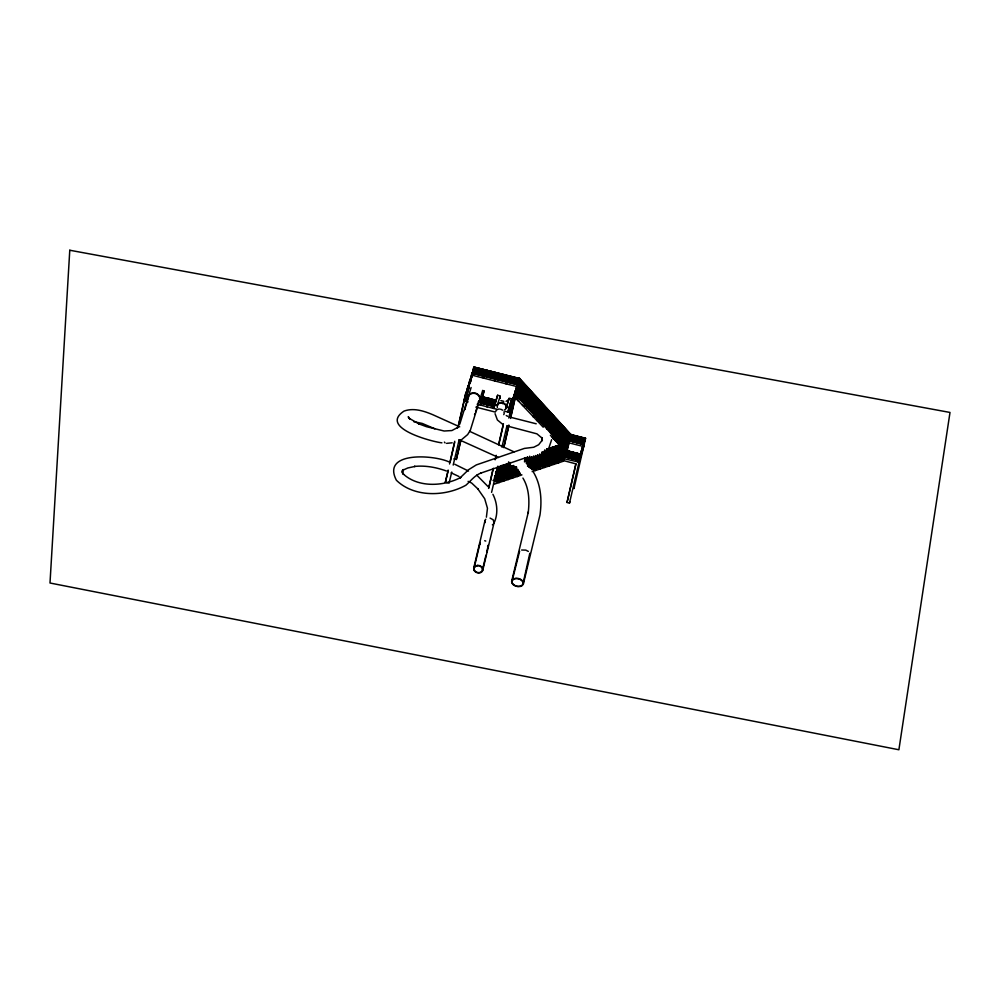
<?xml version="1.0" encoding="UTF-8"?>
<svg xmlns="http://www.w3.org/2000/svg" width="1000" height="1000" viewBox="0 0 1000 1000"><rect width="100%" height="100%" fill="white"/><g stroke="black" fill="none" stroke-linecap="round" stroke-linejoin="round"><path stroke-width="1.5" d="M500.025 396.4L500.2 398.425M504.363 409.988A4.662 3.837 17.1 0 0 506.3 407.675L506.362 406.662A4.662 3.837 17.1 0 0 502.638 402.775A4.662 3.837 17.1 0 0 497.625 404.45L497.25 405.375A4.662 3.837 17.1 0 0 497.425 407.4M551.65 439.663L549.175 447.113M461.987 439.325L467.65 434.575L470.375 430.15L480.075 398.7A6.025 4.95 17.1 0 0 475.188 393.062A6.025 4.95 17.1 0 0 468.488 395.863L468.212 397.125A6.025 4.95 17.1 0 0 468.35 398.45M451.763 472.038L449.062 483.137L445.375 482.2L448.162 470.075M449.55 464L454.75 441.262M458.225 426.1L465.863 392.75L466.587 392.562M448.088 471.1L445.375 482.2M450.15 462.075L454.637 442.5M458.425 425.95L463.938 401.863L472.663 373.363M468.088 401.925L464.113 400.538L465.975 392.413M464.8 398.925L466.5 391.812M465.213 397.575L468 385.8L468.625 385.962M464.613 401.037L468.212 386.225M466.838 392.312L469.938 379.538L470.55 379.7M465.062 401.15L469.025 386.987L467.837 392.175M469.775 381.163L466.65 394.438L466.037 394.275L464.113 400.538M468.475 386.962L470.65 378.35M471.863 373.275L472.475 373.438L471.863 373.275L468.575 388.175L467.962 388.013L466.15 393.938L466.763 394.087M470.2 381.35L472.362 372.775M470.9 379.663L473.8 367.013L519.7 378.5L570.875 434.525L585.6 438.275L573.95 488.612L574.375 487.238M468.688 387.825L468.075 387.675L469.9 381.75L470.513 381.912L473.95 367.6M472.625 373.525L474.1 367.088L466.238 392.663M472.55 375.3L474.412 367.175M475.3 367.388L473.913 373.488L473.025 373.263M475.513 367.438L474.113 373.537L474.725 373.7L476.125 367.6M453.2 465.075L459 440.425M476.325 367.65L474.925 373.75L475.538 373.9L476.938 367.812M453.9 458.837L456.35 459.462L460.838 439.888M477.15 367.863L475.75 373.963L476.362 374.113L477.762 368.013M460.788 440.838L456.35 459.462M477.962 368.062L476.562 374.162L477.175 374.325L478.575 368.225M478.775 368.275L477.388 374.375L478 374.525L479.387 368.438M479.6 368.488L478.2 374.588L478.812 374.738L480.213 368.638M480.412 368.688L479.025 374.787L479.637 374.95L481.025 368.85M481.238 368.9L479.837 375L480.45 375.15L481.85 369.05M482.05 369.113L480.65 375.2L481.275 375.363L482.663 369.263M482.875 369.312L481.475 375.412L482.088 375.575L483.488 369.475M483.688 369.525L482.287 375.625L482.9 375.775L484.3 369.675M484.5 369.725L483.113 375.825L483.725 375.988M483.237 378.025L485.1 369.888M483.862 378.175L485.712 370.05M486 370.112L484.338 376.138M486.2 370.163L485.213 376.362L486.613 370.262M486.825 370.325L485.838 376.525L487.225 370.425M487.438 370.475L486.45 376.675L487.837 370.575M480.163 404.988L484.137 390.712L481.35 401.15M488.05 370.625L487.062 376.838L488.45 370.737M477.137 404.225L480.662 405.125L482.625 396.65L483.25 396.8L481.275 405.275L496.688 409.2M488.663 370.788L487.675 376.987L489.062 370.887M489.275 370.938L488.288 377.15L489.688 371.05M482.375 403.4L483.762 397.3L482.625 396.65M482.575 403.45L483.975 397.35L484.588 397.512L483.188 403.6M489.888 371.1L488.9 377.3L490.3 371.2M490.5 371.25L489.513 377.463L490.913 371.362M483.387 403.663L484.787 397.562L485.4 397.713L484 403.812M491.112 371.413L490.125 377.612L491.525 371.512M484.212 403.862L485.613 397.762L486.225 397.925L484.825 404.025M491.725 371.562L490.737 377.775L492.137 371.675M485.025 404.075L486.425 397.975L487.038 398.125L485.637 404.225M492.337 371.725L491.35 377.925L492.75 371.825M492.95 371.875L491.962 378.075L493.363 371.987M485.85 404.275L487.238 398.188L487.85 398.338L486.463 404.438M493.562 372.038L492.575 378.237L493.975 372.137M486.662 404.487L488.062 398.387L489.725 398.812L488.338 404.913M494.175 372.188L493.188 378.387L494.588 372.3M486.625 406.637L488.587 398.162L489.212 398.312L487.238 406.788M494.8 372.35L493.812 378.55L495.2 372.45M495.412 372.5L494.425 378.7L495.812 372.612M488.537 404.963L489.938 398.862L490.55 399.025L489.15 405.125M496.025 372.663L495.037 378.862M494.55 380.9L496.413 372.762M489.35 405.175L490.75 399.075L491.362 399.225L489.963 405.325M495.163 381.05L497.025 372.925M497.312 372.987L495.913 379.087L496.525 379.237L497.925 373.137M490.175 405.375L491.562 399.288L492.188 399.438L490.788 405.538M498.125 373.2L496.737 379.288L497.35 379.45L498.738 373.35M490.988 405.588L492.388 399.487L493 399.65L491.6 405.75M498.95 373.4L497.55 379.5L498.162 379.663L499.562 373.562M491.812 405.8L493.2 399.7L493.812 399.85L492.425 405.95M499.762 373.612L498.375 379.712L498.988 379.862L500.375 373.762M492.625 406L494.025 399.913L495.175 399.837L494.45 400.025M492.587 408.15L494.55 399.675M500.588 373.812L499.188 379.913L499.8 380.075L501.2 373.975M493.2 408.312L495.175 399.837M501.4 374.025L500 380.125L500.625 380.275L502.013 374.188M494.837 404.25L493.862 408.475L497.6 395.262L500.213 395.925L497.438 404.913L494.837 404.25L497.6 395.262M502.225 374.237L501.238 380.438L502.625 374.338M502.837 374.387L501.85 380.588L503.237 374.5M503.45 374.55L502.463 380.75L503.862 374.65M504.062 374.7L503.075 380.9L504.475 374.8M504.675 374.862L503.688 381.062L505.087 374.963M505.288 375.012L504.3 381.213L505.7 375.112M505.9 375.175L504.913 381.375L506.312 375.275M506.512 375.325L505.525 381.525L506.925 375.425M507.125 375.487L505.737 381.575L506.35 381.737M505.863 383.775L507.725 375.637M506.475 383.925L508.338 375.8M508.625 375.863L506.962 381.887M508.825 375.913L507.837 382.113L509.237 376.012M509.438 376.075L508.45 382.275L509.85 376.175M510.05 376.225L509.062 382.425L510.462 376.325M510.662 376.388L509.675 382.587L511.075 376.488M511.287 376.538L510.3 382.738L511.688 376.637M511.9 376.7L510.913 382.9L512.3 376.8M512.513 376.85L511.525 383.05L512.913 376.95M513.125 377L512.137 383.212L513.538 377.113M513.737 377.163L512.75 383.363L514.15 377.262M488.587 488.4L493.075 468.837M495.138 459.812L496.175 455.288M498.587 444.762L503.413 423.688M488.888 487.837L493.363 468.275M495.438 459.25L496.125 456.238M498.875 444.2L503.363 424.625M514.35 377.312L513.362 383.525L514.763 377.425M514.963 377.475L513.975 383.675L515.375 377.575M515.575 377.625L514.587 383.837L515.988 377.738M508.938 407.837L507.962 412.062L511.7 398.85L509.1 398.188L506.325 407.175L508.938 407.837L511.7 398.85M516.188 377.788L515.2 383.988L516.6 377.887M516.8 377.938L515.812 384.15L517.212 378.05M505.15 411.35L509.25 412.388L511.213 403.913L511.825 404.062L511.213 403.913M494.338 478.575L495 475.712M511.725 403.35L510.05 410.425L515.638 392.25M517.413 378.1L516.425 384.3L517.825 378.2M494.575 478.488L495.225 475.637M510.375 409.338L513.25 397.3L513.862 397.463L513.25 397.3M491.587 492.35L497.738 466.2M501.925 447.175L507.038 425.562M508.762 418.038L513.45 397.725M512.087 403.825L515.175 391.037L515.788 391.2L515.175 391.037M518.025 378.25L517.038 384.45L518.438 378.363M515.075 392.5L511.9 405.938L511.287 405.775L512 405.588M497.325 470.875L498.3 466.6M513.787 398.25L516.862 385.562L518.413 387.25L517.038 393.275L516 392.137M498.537 466.525L497.55 470.8L499.425 470.175L500.412 465.9M516.725 387.163L513.825 399.675L513.212 399.513L513.925 399.325M518.65 378.413L517.65 384.613M515.425 392.912L517.075 385.988L511.488 404.162M503.7 447.6L508.875 425.025M510.6 417.5L515.425 396.438M503.988 447.05L508.812 425.975M510.538 418.45L515.363 397.375M518.8 385.288L519.7 378.5L517.688 387.15M518.975 385.475L520.35 379.475L519.487 386.037M500.637 465.825L499.663 470.1L501.075 469.637L502.05 465.363M519.663 386.225L521.038 380.238L520.188 386.8M502.287 465.275L501.3 469.562L503.175 468.938L504.15 464.663M520.363 386.987L521.737 380.988L520.875 387.55M521.05 387.738L522.425 381.75L521.575 388.312M519.487 398.237L520.363 395.337M521.737 388.5L523.112 382.512L522.263 389.062M504.387 464.588L503.413 468.862L505.288 468.237L506.262 463.963M522.438 389.25L523.812 383.263L522.95 389.825M523.125 390.012L524.5 384.025L523.65 390.575M506.5 463.888L505.513 468.162L507.388 467.537L508.7 461.838M523.825 390.763L525.188 384.775L524.338 391.325M503.663 481.05L504.275 478.413L508.25 479.425L508.825 476.9L512.762 477.9L513.337 475.412L517.325 476.425L517.9 473.9L521.9 474.913L494.562 484.05M524.513 391.525L525.887 385.538L525.037 392.088M508.6 463.188L507.625 467.463L509.5 466.838L510.475 462.562M525.212 392.275L526.575 386.3L525.725 392.837M525.9 393.025L527.263 387.05L526.413 393.6M510.387 463.913L509.738 466.763L511.613 466.138M526.587 393.787L527.962 387.812L527.112 394.35M527.288 394.538L528.65 388.575L527.8 395.112M527.975 395.3L529.338 389.325L528.5 395.863M528.675 396.05L530.037 390.087L529.188 396.613M529.362 396.812L530.725 390.838L529.875 397.375M530.05 397.562L531.425 391.6L530.575 398.125M530.75 398.312L532.112 392.362L531.263 398.888M515.25 467.6L513.925 473.4L515.325 472.938L516.65 467.137M531.438 399.075L532.8 393.113L531.962 399.637M532.137 399.825L533.5 393.875L532.65 400.4M516.55 468.5L515.562 472.863L516.962 472.4L517.625 469.487M532.825 400.588L534.188 394.637L533.35 401.15M517.863 469.412L517.2 472.312L518.6 471.85M533.513 401.337L534.875 395.387L534.038 401.912M534.212 402.1L535.575 396.15L534.725 402.663M534.9 402.85L536.263 396.9L535.425 403.413M535.55 403.562L536.912 397.612L536.075 404.125M533.212 416.887L533.925 413.888M536.25 404.312L537.6 398.375L536.763 404.888M536.938 405.075L538.3 399.137L537.45 405.637M524.575 460.525L525.237 457.675M524.487 461.875L525.462 457.6M537.625 405.825L538.987 399.888L538.15 406.388M538.325 406.587L539.675 400.65L538.837 407.15M526.362 461.25L527.337 456.975M527.575 456.9L526.587 461.175L528.462 460.55L529.125 457.7M539.012 407.337L540.375 401.4L539.538 407.9M538.138 414.862L536.7 420.213L540.6 421.2L541.438 418.475M539.712 408.088L541.062 402.163L540.225 408.663M540.4 408.85L541.763 402.925L540.925 409.412M529.675 456.2L528.7 460.475L530.575 459.862L531.225 457.013M527.525 466.188L528.2 463.263L526.737 463.75M527.762 466.112L528.438 463.188L529.837 462.713L528.837 467.113M541.087 409.6L542.45 403.675L541.613 410.175M541.788 410.363L543.138 404.438L542.3 410.925M529.062 467.025L530.075 462.638L531.475 462.163L530.138 468.025M531.462 456.925L530.812 459.775L532.688 459.162L533.337 456.312M542.475 411.112L543.837 405.2L544.4 405.812L543.038 411.725M543.212 411.912L544.562 406L543.737 412.488M533.575 456.225L532.913 459.087L534.788 458.462L535.438 455.613M543.9 412.675L545.262 406.763L544.425 413.237M544.6 413.425L545.95 407.512L545.112 414M535.675 455.538L535.025 458.387L536.9 457.762L537.55 454.913M545.288 414.188L546.65 408.275L545.812 414.75M545.988 414.938L547.337 409.025L546.5 415.513M546.675 415.7L548.025 409.787L547.2 416.262M537.788 454.837L537.137 457.688L539 457.062L539.663 454.212M547.362 416.45L548.725 410.55L547.888 417.013M548.062 417.212L549.412 411.3L548.575 417.775M539.888 454.137L539.237 456.987L541.112 456.362L542.087 452.088M548.75 417.962L550.1 412.062L549.275 418.525M549.45 418.713L550.8 412.825L549.963 419.288M542.325 452.013L541.35 456.287L543.225 455.662L544.2 451.388M550.138 419.475L551.487 413.575L550.662 420.037M550.837 420.225L552.175 414.338L552.875 415.087L551.525 420.988M540.212 468.963L540.825 466.3L544.85 467.325L546.325 461.875M544.763 449.888L543.45 455.588L545.325 454.975L546.638 449.263M551.7 421.175L553.05 415.288L554 416.325L552.65 422.212M552.825 422.4L554.175 416.512L555.212 417.65L553.862 423.537M554.038 423.725L555.388 417.837L556.425 418.975L555.075 424.85M555.25 425.05L556.587 419.162L557.625 420.3L556.287 426.175M556.462 426.362L557.8 420.487L558.8 421.587L557.45 427.45M557.625 427.638L558.975 421.775L560.013 422.912L558.663 428.775M549.425 465.913L550.037 463.25L554.062 464.275L554.65 461.725L558.688 462.75L559.275 460.188L563.312 461.213L563.888 458.663L531.725 469.312L535.65 470.363L536.237 467.825L540.25 468.837M555.875 437.938L555.275 440.5M558.837 428.963L560.188 423.1L561.225 424.237L559.875 430.1M560.05 430.288L561.4 424.425L562.263 425.375L560.913 431.225M558.212 443.225L559.55 438.312M561.087 431.425L562.438 425.562L563.475 426.7L562.125 432.55M562.3 432.738L563.638 426.887L564.688 428.025L563.337 433.875M560.037 445.075L546.788 449.012M563.513 434.062L564.85 428.212L565.887 429.35L564.55 435.2M561.075 446.188L560.2 450.037L558.325 450.662L559.862 444.888M561.25 446.375L560.438 449.963L562.075 449.425L562.475 447.675M564.725 435.387L566.062 429.538L567.1 430.675L565.763 436.525M562.65 447.863L562.3 449.338L563.625 448.913M565.938 436.712L567.275 430.863L568.312 432L566.975 437.837M567.15 438.025L568.488 432.188L569.525 433.325L568.188 439.162M568.362 439.35L569.7 433.512L571.862 434.963L570.462 441.062M563.587 449.4L567.4 450.037L566.038 450.225L564.075 458.7L531.613 469.462L532.537 466.438M578.9 462.1L564.688 458.862L568.65 441.75L569.263 441.9L568.65 441.75M567.3 450.375L570.825 434.7M570.662 441.112L572.062 435.012L572.675 435.163L571.275 441.262M571.487 441.312L572.875 435.225L573.488 435.375L572.1 441.475M572.3 441.525L573.7 435.425L574.312 435.588L572.913 441.688M573.112 441.737L574.513 435.637L575.125 435.788L573.737 441.887M573.938 441.938L575.337 435.838L575.95 436L574.55 442.1M574.75 442.15L576.15 436.05L576.763 436.213L575.363 442.3M575.575 442.362L576.975 436.262L577.587 436.413L576.188 442.512M576.388 442.562L577.788 436.463L578.4 436.625L577 442.725M577.212 442.775L578.6 436.675L579.212 436.825L577.825 442.925M578.025 442.987L579.425 436.887L580.037 437.038L578.638 443.137M578.85 443.188L580.237 437.088L580.85 437.25L579.462 443.35M579.663 443.4L581.062 437.3L581.675 437.45L580.275 443.55M569.938 501.613L569.487 503.1L567.025 502.475L575.875 463.85L564.475 460.838L532.175 471.613M580.475 443.6L581.875 437.512L582.487 437.663L581.1 443.762M575.988 463.85L567.025 502.475M581.3 443.812L582.7 437.713L583.312 437.875L581.912 443.975M582.112 444.025L583.513 437.925L584.125 438.075L582.725 444.175M578.175 462.287L580.15 453.812L580.763 453.975M580.662 453.263L578.975 460.325L583.8 444.637M579.3 459.237L581.512 450.5M582.938 444.225L584.325 438.125L585.6 438.275M569.487 503.1L582.362 447.75M581 453.738L583.1 445.337M581.812 451.087L584.925 438.288M582.675 448.312L584.812 439.8M583.513 445.55L585.237 438.363M519.7 378.5L517.788 386.8L471.938 375.15L470.513 381.912M473.663 568.325L484.925 520.887M474.025 568.4L479.988 543.312M482.45 569.975L485.95 555.225M486.65 552.275L488.4 544.9M482.812 570.037L494.05 522.712L493.137 519.763L490.062 518.088M511.788 580.737L528.375 511.887L528.2 512.938C529.587 501.112 529.288 488.537 522.925 478.062M512.15 580.85L519.612 551.213M522.925 584.075A5.637 3.8 13.5 0 0 516 578.562A5.637 3.8 13.5 0 0 513.7 584.763A5.637 3.8 13.5 0 0 522.925 584.075L529.812 553.3M523.3 584.188A6.025 4.062 13.5 0 0 515.9 578.288A6.025 4.062 13.5 0 0 513.438 584.913A6.025 4.062 13.5 0 0 523.3 584.188L539.975 515C542.038 500.487 541.125 485.037 533.45 472.188M486.388 517.188L487.463 508.25L484.7 498.738L477.638 488.6L478.125 489.137L471.662 483.05L468.088 481.362M465.462 399.875L467.438 393.462M459.775 424.15L468.488 395.863M471.112 387.512L468.35 396.5L466.25 395.962M468.512 397.388L464.712 409.712A5.55 4.562 17.1 0 1 465.325 408.675M475.562 412.125L478.938 401.175M482.713 390.35L479.938 399.338L481.375 399.7M480.662 405.125L481.275 405.275M502.887 403.85L503.688 401.287L500.863 400.575M506.3 407.675L509.062 398.688M519.038 378.512L514.825 397.212L543.237 427.212M509.25 412.388L509.963 412.2M509.862 412.537L515.625 393.85L514.9 394.038L566.475 450.262L566.712 449.487M509.8 413.525L514.925 396.9L518.737 401.4M515.688 394.412L516.45 391.912M494.875 481.325L495.725 478.575M496.062 478.525L495.138 481.538L520.163 473.25M499.688 480.037L500.613 477.013M522.5 405.412L526.9 406.2M499.113 482.55L500.487 478.088M504.237 478.525L505.163 475.513M504.137 479.475L505.037 476.575M526.675 407.663L527.513 404.938M508.8 477.013L509.725 474M508.212 479.538L509.588 475.075M530.462 410.1L531.3 407.375M513.212 476.45L514.237 472.512M533.725 415.213L534.562 412.488M517.875 474.012L518.8 470.988M517.288 476.538L518.663 472.075M536.613 420.525L537.962 416.125M540.438 422.388L541.275 419.663M543.812 424.725L544.65 421.987M543.663 425.85L544.5 423.125M546.812 429.212L547.65 426.488M536.2 467.938L537.125 464.925M535.612 470.475L537 466.012M549.875 432.5L550.712 429.775M540.8 466.413L541.725 463.4M552.975 434.75L553.812 432.025M552.35 437.375L564.987 450.475L526.613 462.775M552.875 435.7L553.713 432.975M544.812 467.438L546.188 462.962M555.788 438.825L556.625 436.1M550 463.363L550.938 460.35M550.35 462.9L551.237 459.988M558.112 443.537L559.513 439M554.612 461.838L555.55 458.812M554.025 464.387L555.413 459.913M561.475 444.062L562.337 441.238M561.413 444.787L562.288 441.975M559.237 460.3L560.163 457.287M559.575 459.837L560.475 456.938M564.125 447.675L564.987 444.862M564.562 456.625L563.15 457.088L564.525 451.087L566.038 450.225M563.862 458.775L564.75 455.863M563.75 459.762L564.65 456.863M566.55 450.725L571.438 434.862M580.413 454.062L585.288 438.2M583.062 446.425L583.737 446.4L578.787 462.987M493.8 523.462C498.375 514.312 497.463 503.288 492.912 494.312M508.688 399.625L506.062 401.362M457.325 427.987L458.288 427.137L451.875 430.55L444.125 431.012L426.413 426.662L418.512 423.738L419.263 424.1L409.025 418.212L410.025 419.188L408.225 416.675L408.975 418M525.775 457.738L480.65 473.15L481.337 472.9C474.913 475.112 470.812 480.887 465.925 485.2C445.387 496.712 414.012 497.612 396.375 480.238C380.988 450.525 435.8 455.025 449.637 462.225M495.925 473.888L514.9 467.525M526.575 463.612L565.988 450.4M495.562 474.2L496.962 473.738L495.65 479.45L494.25 479.925M511.838 466.062L513.713 465.45M495.825 471.562L513.6 465.675M525.45 461.75L563.95 449L559.913 444.675M495.5 473.088L514.75 466.712M495.588 473.475L516.025 466.7M526.312 463.288L566.788 449.875L515.625 393.85L522.013 400.85M493.05 480.513L519.3 471.812M530.975 467.95L564.513 456.838M520.025 473.188L495.175 481.425L499.15 482.438L499.725 479.925L503.7 480.938M521.613 550.025L525.8 550.112L528.325 551.4M452.163 442.8L446.625 443.363M413.688 421.65L422.175 423.413L434.85 428.787M441.912 442.837C432.287 441.8 378.488 427.863 404.05 411.087C413.562 407.612 423.837 410.925 432.75 414.688L459.712 426.85M472.987 373.438L506.3 381.9M506.925 382.062L517.612 384.775M518.837 401.087L514.925 396.9M483.188 396.975L488.537 398.338M489.15 398.488L494.5 399.85M481.75 403.237L493.025 406.287M533.312 416.575L537.3 417.587M475.875 407.125L495.112 412.025M509.8 417.075L536.213 423.787M570.05 440.95L583.513 444.55M507.312 426.037L536.938 433.85L542.263 438.3L541.75 437.562L542.013 440.75L542.388 439.975L538.663 444.738L533.75 447.25L524.388 448.413L476.312 464.913L468.575 469.712L460.05 477.912L460.812 477.45C443.062 486.725 417.525 487.713 402.812 473.55L403.488 474.312L402.262 470.588L402.212 472.75L403.475 469.525L402.762 470.25L407.725 468L415.087 466.4L414.363 466.463C425.238 465.262 436.225 467.35 446.45 471M568.962 442.837L583.688 446.575M566.6 450.55L580.1 453.988M565.938 450.575L567.175 450.887L565.775 456.975L565.163 456.825M580.65 454.312L579.65 454.05L578.663 460.25M565.125 456.987L578.625 460.425M534.325 460.637L537 461.312M545.438 464.775L549.45 465.8M506.95 469.7L509.613 470.375M497.863 472.725L500.5 473.387M484.7 540.75L485.775 541.062M500.675 409.188L502.688 410.2M469.65 431.337L514.062 451.875M458.888 439.625L498.462 457.488M454.85 464.3L468.525 471.062M451.163 472.875L459.05 476.538M507.65 416.3L506.262 415.538M502.225 423.938L497.4 419.988L495.062 413.688M476.775 475.15L488.1 486.637M550.363 435.238L565.237 451.175M518.275 384.725L569.438 440.8M517.425 385.887L568.6 441.925M568.55 442.137L567.163 448.162M515.95 392.35L567.112 448.375M479.8 399.963A6.025 4.95 17.1 0 1 478.15 402M468.938 396.025A5.55 4.562 17.1 0 1 469.538 394.988M470.462 394.15A5.55 4.562 17.1 0 1 479.012 396.238M479.487 397.425A5.55 4.562 17.1 0 1 479.613 398.638M445.075 442.912A6.138 3.088 -87.9 0 1 444.412 442.1M475.15 413.5A5.55 4.562 17.1 0 1 474.538 414.538M497.55 405.45A4.363 3.588 17.1 0 1 503.125 403.188A4.363 3.588 17.1 0 1 505.65 408.475M493.212 524.237A4.662 3.312 16.3 0 1 492.388 524.763M485.325 522.55A4.662 3.312 16.3 0 1 485.8 519.237M495.65 411.625A4.363 3.588 17.1 0 1 499.55 409.038M503.938 411.875A4.363 3.588 17.1 0 1 503.75 414.637M473.675 569.3A4.688 3.738 13.4 0 0 480.05 572.775A4.6 3.675 13.4 0 0 482.812 569.062M477.638 565.35A4.688 3.738 13.4 0 1 482.85 568.975M473.775 569.35A4.6 3.675 13.4 0 1 477.7 565.487M474.462 570.237A4.225 3.375 13.4 0 1 476.688 565.938M474.338 570.175A4.312 3.45 13.4 0 0 479.9 572.487A4.225 3.375 13.4 0 0 482.137 568.188A4.312 3.45 13.4 0 0 476.637 565.788M488.125 545.737A4.213 3.362 13.4 0 1 487.587 546.462M479.988 544.212A4.225 3.362 13.4 0 1 480.25 542.475M69.775 250.238L50 583.013L898.888 749.762L950 412.45L69.775 250.238M519.087 378.35L517.175 386.65L519.087 378.35M497.2 473.65L495.887 479.375L497.287 478.913L498.6 473.188L497.2 473.65M498.837 473.1L497.525 478.837L498.938 478.375L500.25 472.638L498.837 473.1M518.587 387.438L517.212 393.462L518.25 394.6L519.625 388.575L518.587 387.438M500.475 472.55L499.162 478.288L500.575 477.825L501.887 472.088L500.475 472.55M519.8 388.762L518.425 394.787L519.462 395.925L520.837 389.9L519.8 388.762M502.125 472L500.8 477.75L502.212 477.287L503.525 471.538L502.125 472M521.013 390.087L519.625 396.112L520.675 397.25L522.05 391.225L521.013 390.087M503.762 471.45L502.45 477.2L503.85 476.737L505.163 470.988L503.762 471.45M522.225 391.413L520.837 397.438L521.875 398.575L523.263 392.55L522.225 391.413M505.4 470.9L504.087 476.662L505.487 476.2L506.812 470.438L505.4 470.9M523.438 392.738L522.05 398.762L523.088 399.9L524.475 393.875L523.438 392.738M507.038 470.35L505.725 476.112L507.125 475.65L508.45 469.888L507.038 470.35M524.65 394.062L523.263 400.087L524.3 401.225L525.688 395.2L524.65 394.062M508.688 469.8L507.362 475.575L508.762 475.112L510.087 469.338L508.688 469.8M525.862 395.387L524.475 401.425L525.513 402.55L526.9 396.525L525.862 395.387M510.325 469.25L509 475.037L510.412 474.562L511.737 468.787L510.325 469.25M527.062 396.712L525.688 402.75L526.725 403.888L528.1 397.85L527.062 396.712M511.962 468.7L510.637 474.487L512.05 474.025L513.375 468.237L511.962 468.7M528.362 398.137L526.987 404.162L528.025 405.3L529.4 399.275L528.362 398.137M513.612 468.15L512.275 473.95L513.688 473.475L515.013 467.688L513.612 468.15M529.575 399.462L528.2 405.487L529.237 406.625L530.612 400.6L529.575 399.462M530.788 400.788L529.412 406.812L530.45 407.95L531.825 401.925L530.788 400.788M532 402.113L530.612 408.15L531.65 409.275L533.038 403.25L532 402.113M533.212 403.438L531.825 409.475L532.863 410.613L534.25 404.575L533.212 403.438M534.425 404.762L533.038 410.8L534.075 411.938L535.462 405.9L534.425 404.762M535.638 406.1L534.25 412.125L535.288 413.263L536.675 407.225L535.638 406.1M536.838 407.425L535.462 413.45L536.5 414.588L537.875 408.562L536.838 407.425M538.05 408.75L536.675 414.775L537.712 415.913L539.087 409.888L538.05 408.75M539.263 410.075L537.888 416.1L538.925 417.238L540.3 411.213L539.263 410.075M540.475 411.4L539.1 417.425L540.138 418.562L541.512 412.537L540.475 411.4M541.688 412.725L540.312 418.75L541.35 419.888L542.725 413.862L541.688 412.725M531.712 462.088L530.375 467.95L531.775 467.488L533.125 461.613L531.712 462.088M542.9 414.05L541.512 420.075L542.6 421.262L543.975 415.238L542.9 414.05M533.35 461.538L532.013 467.413L533.413 466.938L534.763 461.062L533.35 461.538M544.15 415.425L542.775 421.45L543.812 422.587L545.188 416.562L544.15 415.425M535 460.988L533.65 466.863L535.05 466.4L536.4 460.513L535 460.988M545.363 416.75L543.987 422.775L545.025 423.913L546.4 417.887L545.363 416.75M536.638 460.438L535.288 466.325L536.688 465.863L538.038 459.963L536.638 460.438M546.575 418.075L545.2 424.1L546.237 425.238L547.612 419.212L546.575 418.075M538.275 459.888L536.925 465.775L538.337 465.312L539.688 459.412L538.275 459.888M547.788 419.4L546.4 425.425L547.45 426.562L548.825 420.538L547.788 419.4M539.913 459.338L538.562 465.238L539.975 464.775L541.325 458.862L539.913 459.338M549 420.725L547.612 426.75L548.65 427.887L550.037 421.863L549 420.725M541.562 458.787L540.2 464.688L541.613 464.225L542.962 458.312L541.562 458.787M550.212 422.05L548.825 428.075L549.862 429.212L551.25 423.188L550.212 422.05M543.2 458.237L541.85 464.15L543.25 463.688L544.6 457.762L543.2 458.237M551.425 423.387L550.037 429.412L551.075 430.538L552.463 424.513L551.425 423.387M544.837 457.688L543.488 463.612L544.888 463.137L546.25 457.212L544.837 457.688M546.925 449.175L545.625 454.875L547.487 454.25L548.8 448.55L546.925 449.175M552.625 424.712L551.25 430.737L552.288 431.875L553.663 425.85L552.625 424.712M546.487 457.137L545.125 463.062L546.525 462.6L547.888 456.662L546.487 457.137M553.837 426.037L552.463 432.062L553.5 433.2L554.875 427.175L553.837 426.037M549.038 448.475L547.725 454.175L549.6 453.55L550.913 447.85L549.038 448.475M548.125 456.587L546.763 462.525L548.162 462.05L549.525 456.112L548.125 456.587M555.05 427.362L553.675 433.387L554.712 434.525L556.087 428.5L555.05 427.362M551.138 447.775L549.837 453.475L551.712 452.85L553.013 447.15L551.138 447.775M549.763 456.037L548.4 461.975L549.812 461.512L551.175 455.562L549.763 456.037M556.263 428.688L554.888 434.712L555.925 435.85L557.3 429.825L556.263 428.688M551.4 455.487L550.037 461.438L551.45 460.962L552.812 455.012L551.4 455.487M553.25 447.075L551.938 452.775L553.812 452.163L555.125 446.45L553.25 447.075M557.475 430.012L556.1 436.037L557.137 437.175L558.513 431.15L557.475 430.012M553.05 454.938L551.675 460.887L553.088 460.425L554.45 454.462L553.05 454.938M558.688 431.337L557.3 437.362L558.35 438.5L559.725 432.475L558.688 431.337M555.413 446.362L554.113 452.062L555.988 451.438L557.288 445.737L555.413 446.362M554.688 454.387L553.325 460.35L554.725 459.888L556.087 453.913L554.688 454.387M559.9 432.663L558.513 438.688L559.55 439.825L560.938 433.8L559.9 432.663M557.525 445.662L556.213 451.362L558.088 450.737L559.4 445.037L557.525 445.662M556.325 453.837L554.963 459.8L556.362 459.338L557.737 453.363L556.325 453.837M561.112 433.988L559.725 440.012L560.763 441.15L562.15 435.125L561.112 433.988M557.962 453.288L556.6 459.263L558 458.8L559.375 452.812L557.962 453.288M562.312 435.312L560.938 441.337L561.975 442.475L563.362 436.45L562.312 435.312M559.612 452.738L558.237 458.713L559.637 458.25L561.013 452.262L559.612 452.738M563.525 436.637L562.15 442.663L563.188 443.8L564.562 437.775L563.525 436.637M561.25 452.188L559.875 458.175L561.275 457.713L562.65 451.712L561.25 452.188M564.738 437.975L563.362 443.988L564.4 445.125L565.775 439.113L564.738 437.975M562.888 451.637L561.512 457.638L562.925 457.163L564.3 451.163L562.888 451.637M565.95 439.3L564.575 445.312L565.612 446.45L566.987 440.438L565.95 439.3M567.163 440.625L565.788 446.637L566.65 447.587L568.025 441.575L567.163 440.625M567.375 450.938L565.975 457.025L566.6 457.188L567.987 451.087L567.375 450.938M568.2 451.138L566.8 457.238L567.413 457.4L568.812 451.3L568.2 451.138M569.012 451.35L567.612 457.45L568.225 457.6L569.625 451.5L569.012 451.35M569.825 451.562L568.438 457.65L569.05 457.812L570.45 451.712L569.825 451.562M570.65 451.763L569.25 457.863L569.862 458.013L571.263 451.925L570.65 451.763M571.462 451.975L570.075 458.075L570.688 458.225L572.075 452.125L571.462 451.975M572.288 452.175L570.887 458.275L571.5 458.438L572.9 452.337L572.288 452.175M573.1 452.388L571.712 458.488L572.325 458.638L573.713 452.55L573.1 452.388M573.925 452.6L572.525 458.7L573.138 458.85L574.538 452.75L573.925 452.6M574.738 452.8L573.337 458.9L573.95 459.062L575.35 452.962L574.738 452.8M575.562 453.013L574.163 459.113L574.775 459.263L576.175 453.175L575.562 453.013M576.375 453.225L574.975 459.312L575.588 459.475L576.987 453.375L576.375 453.225M577.188 453.425L575.8 459.525L576.413 459.688L577.812 453.587L577.188 453.425M578.013 453.638L576.613 459.738L577.225 459.888L578.625 453.787L578.013 453.638M578.825 453.85L577.438 459.938L578.05 460.1L579.438 454L578.825 453.85"/></g></svg>
